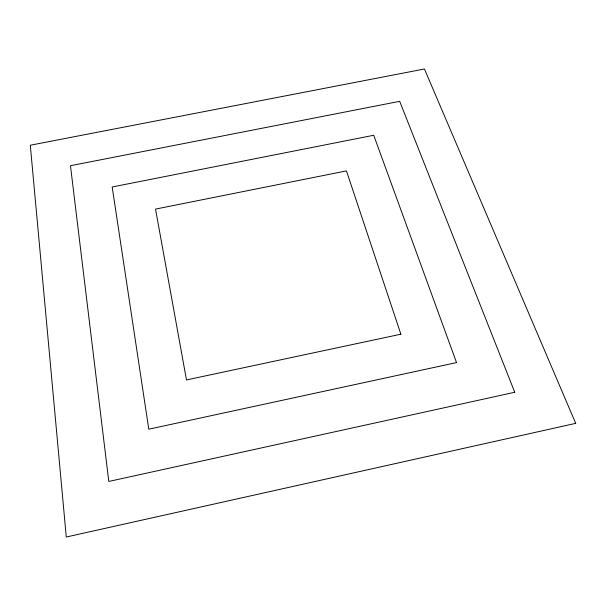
<?xml version="1.0" encoding="UTF-8"?>
<svg xmlns="http://www.w3.org/2000/svg" width="606" height="606" viewBox="0 0 606 606"><rect width="100%" height="100%" fill="white"/><g stroke="black" fill="none" stroke-linecap="round" stroke-linejoin="round"><path stroke-width="0.91" d="M575.7 423.352L66.274 537.014L30.3 145.228L424.442 68.986L575.7 423.352M514.752 392.271L108.792 481.452L70.463 165.711L399.687 101.331L514.752 392.271M456.538 362.585L148.788 429.192L112.178 186.981L373.72 135.267L456.538 362.585M400.877 334.201L186.474 379.939L155.537 209.093L346.443 170.907L400.877 334.201"/></g></svg>
